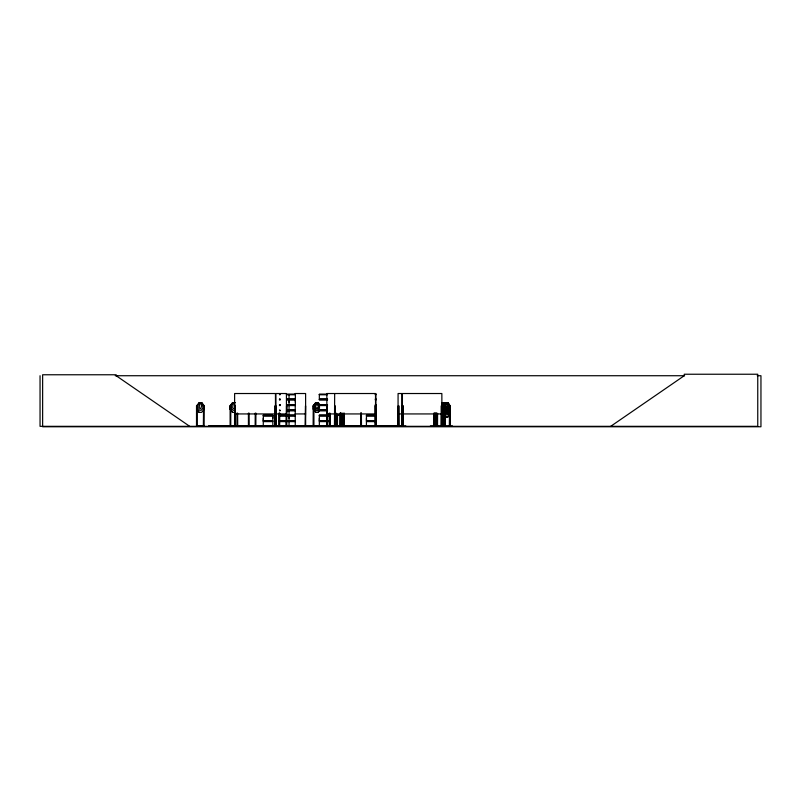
<?xml version="1.0" encoding="UTF-8"?>
<svg xmlns="http://www.w3.org/2000/svg" width="801" height="801" viewBox="0 0 801 801"><rect width="100%" height="100%" fill="white"/><g stroke="black" fill="none" stroke-linecap="round" stroke-linejoin="round"><path stroke-width="1.2" d="M263.279 420.665L263.279 415.969L272.831 415.969L272.821 420.665L263.279 420.665L263.289 418.322M272.821 418.322L272.821 415.969M289.041 418.322L289.041 415.969L289.041 420.665M289.041 402.262L289.041 399.919L289.041 404.605M295.359 402.262L295.359 399.919L286.658 399.919M328.891 420.665L319.339 420.665L319.349 418.322M375.349 420.665L366.437 420.665L366.447 418.322M346.322 425.942L263.269 426.132L263.279 421.606L272.831 421.606L272.831 426.132M372.115 426.322L379.764 425.912L365.426 425.922L379.764 425.922M398.167 426.322L398.157 405.927L398.818 405.927L398.898 426.332M405.817 425.942L396.926 426.282M450.252 426.332L450.182 405.927L449.471 405.646L449.401 426.332M444.535 410.432L443.814 410.272L443.364 408.35M449.521 405.757L449.621 410.723M230.137 426.332L230.117 405.927L230.788 405.636L230.748 426.332M313.151 425.591L313.131 426.332L313.231 405.927L313.912 405.646L313.922 426.332M443.704 405.927L444.225 403.163L444.565 426.332M444.024 405.817L444.094 426.332M441.822 404.865L442.032 402.743L442.763 402.743M430.377 425.952L452.445 425.952M437.777 425.952L436.775 425.591L436.775 426.332L436.855 413.296M445.166 426.322L445.206 415.529L445.076 426.332M272.18 426.322L298.573 426.232M298.573 425.952L263.289 426.002M319.249 410.182L327.499 410.322M203.564 405.737L203.364 426.332M441.681 404.865L442.102 402.653L442.773 402.653M442.693 412.365L443.414 409.101L442.773 412.365L442.022 412.365L441.681 410.162M443.774 402.653L443.023 405.927L442.693 402.653M443.784 402.743L443.103 405.927L442.683 402.743M443.003 408.35L442.583 410.272L441.711 408.35M315.724 405.927L316.535 403.163L317.376 403.163L318.227 405.927M447.999 402.743L445.917 402.743L444.895 405.927L444.895 408.35L446.257 410.272L447.619 410.272L448.96 408.35L447.949 402.743M445.917 407.359L444.895 412.976L446.257 414.898L447.619 414.898L448.96 412.976L448.96 410.543L447.268 403.163L446.588 403.163L445.927 407.349L446.588 408.6L447.959 407.349M276.355 426.282L276.315 413.296M441.401 426.282L441.471 413.126M362.493 426.282L358.668 426.282L369.311 426.282M362.543 425.952L358.718 425.952M321.371 426.272L331.494 425.952L319.349 426.002M235.134 402.743L232.62 402.743L231.369 405.927L231.369 408.35L233.051 410.272L234.723 410.272M315.714 402.743L314.453 405.927L314.453 408.35L316.135 410.272L317.817 410.272L319.469 408.35L319.469 405.927L318.227 402.743L315.714 402.743L313.201 405.927L313.111 409.131L315.674 412.365L318.267 412.365L320.12 409.882M197.316 405.887L196.635 405.927M203.494 405.887L204.135 405.927L204.135 426.332M196.505 425.952L196.525 405.897L199.089 402.653L201.672 402.653L204.235 405.897L204.235 409.131L201.672 412.365L199.089 412.365L196.525 409.131M275.504 426.332L275.454 393.521L234.623 393.521L234.573 426.332L234.543 425.591M334.468 426.282L334.678 393.521M445.967 402.743L443.924 405.927L444.655 405.927L444.375 402.743L443.704 402.743L443.353 426.282M445.877 407.278L443.874 410.543M447.989 412.365L450.112 409.131L449.992 405.927M450.062 413.757L447.939 416.991L445.837 416.991M235.144 407.349L234.282 408.6L233.451 408.6L232.63 407.349L233.451 403.163L234.282 403.163L235.144 405.927M318.227 407.349L317.376 408.6L316.535 408.6L315.724 407.349M230.117 405.927L232.62 402.743M313.111 405.897L315.674 402.653L318.267 402.653L320.12 405.136M366.417 426.142L366.437 421.606L375.349 421.606M610.702 426.332L684.234 375.729L684.234 374.237L757.756 374.237L757.756 426.332L40.05 426.332L40.05 375.729M229.947 426.282L230.057 425.591M248.24 426.282L248.34 425.591M115.224 375.729L684.615 375.729M757.195 375.729L760.95 375.729L760.95 426.763L42.633 426.763L42.633 374.768L116.165 374.768L116.165 375.729L189.687 426.332M295.048 393.521L305.612 393.521L305.632 426.332L305.672 425.591M279.489 394.262L280.15 394.252M286.448 394.262L295.379 394.262M319.329 394.262L327.499 394.262M375.339 394.252L375.999 394.262M279.489 394.442L280.13 394.432M286.448 394.452L295.379 394.432L295.359 398.978L286.658 398.978M319.329 394.432L327.499 394.452M375.359 394.452L375.999 394.432M279.509 394.733L280.15 394.723M286.648 394.733L295.359 394.733M319.349 394.733L327.489 394.733M375.329 394.733L375.979 394.733M279.499 398.978L280.14 398.978M327.489 398.978L319.339 398.978L319.339 394.452M375.349 398.978L375.989 398.978M279.429 399.298L280.08 399.298M286.688 399.298L289.111 399.298M289.341 399.298L295.439 399.298M319.269 399.298L327.539 399.298M375.409 399.298L376.059 399.298M279.429 399.589L280.08 399.589M286.688 399.589L289.111 399.589M289.341 399.589L295.439 399.589M319.269 399.589L327.539 399.589M375.409 399.589L376.059 399.589M279.499 399.919L280.14 399.919M319.339 399.919L327.489 399.919M375.349 399.919L375.989 399.919M235.174 402.653L232.58 402.653L230.027 405.897L230.027 409.131L232.58 412.365L235.174 412.365M201.632 402.743L199.129 402.743L197.867 405.927L197.867 408.35L199.549 410.272L201.221 410.272L202.883 408.35L202.883 405.927L201.632 402.743L204.145 405.927M442.542 403.163L442.252 408.6L442.462 403.163M279.499 404.605L280.14 404.605M286.658 404.605L295.369 404.605L295.369 399.919M319.339 404.605L327.489 404.605M375.349 404.605L375.989 404.605M279.429 404.936L280.08 404.936M286.688 404.936L289.111 404.936M289.341 404.936L295.439 404.936M319.269 404.936L327.539 404.936M375.409 404.936L376.059 404.936M279.429 405.226L280.08 405.226M286.688 405.226L289.111 405.226M289.341 405.226L295.439 405.226M319.269 405.226L327.539 405.226M375.409 405.226L376.059 405.226M279.499 405.556L280.14 405.556M286.658 405.556L295.369 405.556M319.339 405.556L327.489 405.556M375.349 405.556L375.989 405.556M447.989 402.653L450.112 405.897L450.032 426.332M234.623 405.927L235.314 405.927L235.394 426.332M275.454 405.927L274.763 405.927L274.683 426.332M305.612 405.927L305.261 426.332M326.858 405.927L327.319 426.332M334.678 405.927L335.369 405.927L335.409 426.332M375.509 405.927L374.808 405.927L374.898 426.332M375.799 405.927L376.019 426.292M401.852 405.927L402.112 426.332M402.412 405.927L403.153 405.927L403.153 426.332L403.083 405.927M441.922 405.927L441.181 405.927L441.181 426.332M445.837 407.278L447.989 407.278L450.062 410.512L449.942 413.727L447.909 416.91L445.867 416.91M444.144 408.6L443.704 407.349M279.509 409.952L280.15 410.272M319.349 409.952L327.489 409.952L319.329 410.072M286.648 410.272L295.379 410.272M279.489 410.482L280.13 410.482M286.658 410.492L295.379 410.482M319.329 410.492L327.499 410.492M279.509 410.783L280.15 410.773M286.648 410.783L295.359 410.783M319.349 410.783L327.489 410.783M444.465 412.365L443.694 412.365L443.023 409.101L443.774 412.365M445.927 412.365L443.804 409.131L445.877 412.365L448.039 412.365M443.874 413.727L445.917 416.91M234.623 413.937L275.454 413.937M275.874 413.937L286.438 413.937M295.048 413.937L305.612 413.937M326.858 413.937L375.509 413.937M398.087 413.937L441.852 413.937M263.279 415.028L272.831 415.028M279.499 415.028L295.369 415.028M319.339 415.028L328.891 415.028M366.437 415.028L375.349 415.028M263.209 415.359L272.891 415.359M279.429 415.359L289.111 415.359M289.341 415.359L295.439 415.359M319.269 415.359L328.961 415.359M366.377 415.359L375.409 415.359M263.209 415.649L272.891 415.649M279.429 415.649L289.111 415.649M289.341 415.649L295.439 415.649M319.269 415.649L328.961 415.649M366.377 415.649L375.409 415.649M279.499 415.969L295.369 415.969M328.891 415.969L319.339 415.969L319.339 420.665M375.349 415.969L366.437 415.969L366.437 420.665M279.499 420.665L295.369 420.665M263.209 420.986L272.891 420.986M279.429 420.986L289.111 420.986M289.341 420.986L295.439 420.986M319.269 420.986L328.961 420.986M366.377 420.986L375.409 420.986M263.209 421.276L272.891 421.276M279.429 421.276L289.111 421.276M289.341 421.276L295.439 421.276M319.269 421.276L328.961 421.276M366.377 421.276L375.409 421.276M279.499 421.606L295.369 421.606M328.891 421.606L319.339 421.606L319.339 426.132M196.555 425.591L197.406 425.591L197.406 426.332M203.364 425.591L204.215 425.591L204.275 426.272M403.223 425.591L208.731 425.701L208.731 426.332M433.922 425.591L434.472 425.591M435.684 425.591L436.235 425.591M443.093 425.591L443.694 426.332M443.874 425.591L444.725 425.591L444.725 426.332M444.895 425.591L445.446 425.591M449.401 425.591L450.252 425.591M197.406 425.802L203.364 425.802M230.908 425.802L236.856 425.802M249.191 425.802L255.149 425.802M314.002 425.802L319.959 425.802M344.51 426.282L344.41 425.591M275.945 426.282L275.874 393.521L286.438 393.521L286.428 426.332L286.518 405.927M441.011 426.272L441.111 425.591L442.002 425.591L442.002 426.332M436.996 426.282L437.016 425.591M343.449 425.912L343.639 413.126M343.709 426.282L343.719 425.591M230.117 409.101L232.62 412.285M196.615 409.101L199.129 412.285M450.112 405.897L448.039 402.653L445.877 402.653L443.804 405.897L443.964 426.332M445.877 416.991L443.754 413.757L443.694 402.653L444.465 402.653L444.905 404.865M445.056 405.927L444.385 402.653L444.385 405.146M344.28 426.292L344.33 413.126M449.922 425.591L449.942 426.332M449.731 425.591L449.711 426.332M449.621 413.126L449.561 426.332M445.386 415.529L445.386 426.332M444.955 415.529L444.925 426.332M444.395 425.591L444.415 426.332M444.185 425.591L444.205 426.332M443.584 410.723L443.604 426.332M441.932 426.332L441.852 393.521L398.087 393.521L398.007 426.332M437.586 413.296L437.516 426.332M437.436 425.591L437.426 426.332M436.175 413.126L436.175 426.332M435.994 413.126L436.094 426.332M435.924 413.126L435.974 426.332M435.744 413.126L435.724 426.332M434.412 413.126L434.432 426.332M434.242 413.126L434.182 426.332M434.102 425.591L434.062 426.332L433.982 413.126M402.482 405.927L402.482 426.332M402.412 393.521L402.412 426.332M402.002 425.701L402.002 426.332M401.852 393.521L401.852 426.332M401.772 425.591L401.772 426.332M400.51 425.701L400.51 426.332M398.748 405.927L398.768 426.332M376.37 425.701L376.37 426.332M376.15 425.591L376.15 426.332M375.809 393.521L375.799 426.332M375.729 425.591L375.609 426.332L375.509 393.521L326.858 393.521L326.858 426.332M374.728 425.591L374.728 426.332M367.269 426.332L367.058 425.591M366.788 425.591L366.808 426.332M366.568 425.591L366.638 426.332M361.411 413.126L361.481 426.332M361.281 413.126L361.341 426.332M361.191 425.591L361.171 426.332M360.921 425.591L360.901 426.332M360.81 413.126L360.74 426.332L360.68 413.126M342.708 425.591L342.708 426.332L342.628 413.296M342.357 413.296L342.357 426.332M341.486 413.296L341.506 426.332M341.236 413.296L341.216 426.332M341.056 413.296L341.056 426.332L341.026 425.591M340.765 413.126L340.825 426.332M340.575 413.126L340.635 426.332M340.495 425.591L340.465 426.332M340.275 413.126L340.215 426.332M340.085 413.126L340.035 426.332M337.601 425.591L337.601 426.332M337.521 414.327L337.441 426.332M336.911 425.591L336.911 426.332M336.831 414.327L336.75 426.332M335.949 413.126L336.009 426.332M335.769 413.126L335.819 426.332M335.679 425.591L335.649 426.332M335.279 413.126L335.309 426.332M334.758 425.591L334.758 426.332M334.428 425.591L334.518 426.232M330.022 425.591L330.022 426.332M329.421 425.591L329.401 426.332M329.211 413.126L329.241 426.332M329.141 425.591L329.141 426.332M327.048 405.927L327.128 426.332M326.828 425.591L326.828 426.332M323.744 425.802L323.744 426.332M323.624 425.591L323.634 426.332M323.474 425.591L323.464 426.332M323.133 425.591L323.113 426.332M322.853 425.591L322.953 426.332M320.73 425.591L320.841 426.332M320.65 425.591L320.65 426.332M320.12 426.332L320.04 425.591L319.959 426.332M318.267 402.653L318.267 412.365M315.674 402.653L315.674 412.365M314.012 425.591L314.012 426.332M305.431 405.927L305.411 426.332M305.151 425.591L305.151 426.332M295.229 405.927L295.249 426.332M295.028 425.591L294.998 426.332M294.878 425.591L294.918 426.332M294.788 425.591L294.768 426.332M291.374 425.591L291.374 426.332M291.184 425.591L290.823 426.332M290.693 425.591L290.633 426.332M289.051 394.452L289.041 398.978M289.041 405.556L289.051 410.072M289.051 410.512L289.041 415.028M289.041 421.606L289.051 426.132M286.718 426.332L286.698 405.927L286.237 426.332M286.067 425.591L286.017 426.332M285.827 425.591L285.907 426.332M285.036 426.332L284.996 425.591L284.866 426.332M284.755 425.591L284.776 426.332M284.605 425.591L284.495 426.332L284.365 425.591M284.265 425.802L284.265 426.332M284.115 425.591L284.115 426.232M279.819 425.591L279.819 426.332M279.749 413.126L279.649 426.332L279.499 425.591M279.329 425.591L279.309 426.332M279.219 413.126L279.219 426.332M279.048 413.126L279.058 426.332M276.135 413.296L276.195 426.332M276.055 405.927L276.075 426.332M275.374 425.591L275.374 426.332M274.843 425.591L274.843 426.332M272.6 426.332L272.52 425.591L272.44 426.332M271.829 425.591L271.909 426.332M271.749 426.332L271.749 425.802L265.792 425.802L265.792 426.332M265.642 425.591L265.642 426.332M265.101 426.332L265.101 425.591L264.951 426.332M256 425.591L256 426.332M255.919 413.126L255.839 426.332M255.309 425.591L255.309 426.332M255.229 413.126L255.149 426.332M249.111 413.126L249.191 426.332M249.031 425.591L249.031 426.332M248.42 413.126L248.42 426.332M246.928 425.701L246.928 426.332M246.267 425.701L246.267 426.332M245.607 425.701L245.607 426.332M237.627 413.126L237.707 426.332M237.557 425.591L237.557 426.332M236.936 413.126L236.936 426.332L236.856 425.591M235.564 425.701L235.564 426.332M230.908 425.591L230.908 426.332M210.052 425.701L210.052 426.332M197.216 405.656L197.246 426.332M196.716 425.591L196.716 426.332M445.336 409.461L446.427 411.904L445.286 414.427L446.778 412.355L448.27 414.427L447.138 411.884L448.24 409.541L446.798 411.404L445.336 409.461M446.588 407.779L445.927 411.964L447.268 413.226L447.959 410.543L447.268 407.779L446.537 407.779M199.95 403.163L199.139 407.349L199.95 408.6L200.791 408.6L201.642 405.927L200.791 403.163L199.95 403.163M441.681 426.232L441.731 413.126L441.701 426.322M295.359 409.952L286.648 409.952L295.379 410.072M338.753 415.238L336.921 415.238L338.783 415.319M309.206 425.912L301.817 426.332L309.216 425.942M443.213 426.332L443.183 405.656L443.133 426.332M329.912 426.332L329.952 413.126L329.852 426.332"/></g></svg>
